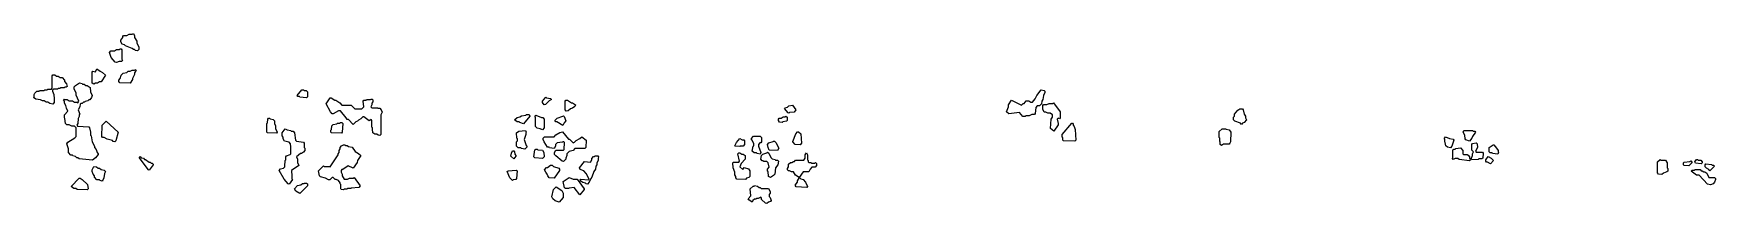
# Model space of a CAD drawing. Header units: millimetres. Extents: x 0 to 9375, y 0 to 950.
import ezdxf

# ---------------------------------------------------------------- set-up
doc = ezdxf.new("R2010")
doc.units = ezdxf.units.MM
doc.layers.add('Y', color=7, linetype='Continuous')

msp = doc.modelspace()

# ---------------------------------------------------------------- linework, layer by layer
at = {"layer": 'Y'}
for points in [[(561.5, 859.7), (555.8, 859.7), (550.1, 866.6), (512.9, 880.4), (507.2, 887.3), (492.9, 890.7), (485.8, 902.9), (485.8, 913.3), (497.2, 927.1), (497.2, 934), (501.5, 939.3), (518.7, 939.3), (533, 946.2), (550.1, 946.2), (555.9, 949.7), (563.1, 937.5), (563.1, 927.1), (574.5, 906.4), (574.5, 896), (586, 875.3), (586, 861.4), (578.8, 852.7), (568.7, 854.5), (561.5, 859.7)], [(431.5, 816.5), (422.9, 844.2), (430.1, 852.9), (450.1, 852.9), (461.5, 859.9), (478.7, 859.9), (481.5, 863.3), (487.3, 863.3), (491.7, 858.1), (491.7, 806.3), (494.5, 799.3), (490.2, 794.1), (475.9, 794.1), (461.6, 787.1), (454.4, 788.9), (431.5, 816.5)], [(344.4, 735.6), (353, 752.9), (370.2, 739), (384.5, 732.1), (400.3, 716.5), (375.9, 680.1), (367.3, 680.1), (355.9, 673.2), (344.5, 673.2), (335.9, 666.3), (325.8, 671.5), (325.8, 733.8), (330.1, 739), (344.4, 735.6)], [(50.1, 573.1), (38.7, 580), (13, 583.5), (0, 592.2), (2.9, 595.7), (2.9, 609.5), (5.8, 616.4), (18.7, 628.5), (30.1, 628.5), (33, 632), (58.7, 632), (61.5, 635.4), (75.8, 635.4), (78.7, 638.9), (98.7, 638.9), (102.9, 644), (102.9, 713.1), (107.2, 718.3), (118.8, 718.3), (127.3, 711.4), (135.9, 711.4), (147.3, 704.5), (158.8, 704.5), (171.7, 688.9), (171.7, 682), (183.1, 668.2), (186, 654.3), (181.6, 649.1), (173.1, 649.1), (170.2, 645.6), (150.2, 645.6), (147.3, 642.2), (135.9, 642.2), (133.1, 638.7), (110.2, 638.7), (106, 633.6), (106, 626.7), (111.7, 609.5), (111.7, 599.1), (114.5, 595.7), (114.5, 564.5), (107.3, 555.8), (90.1, 559.3), (78.7, 566.2), (70.1, 566.2), (58.7, 573.1), (50.1, 573.1)], [(207.2, 269.3), (194.3, 284.9), (194.3, 305.6), (185.8, 333.3), (190.1, 342), (230.1, 366.1), (237.2, 374.7), (237.2, 423), (227.3, 431.6), (213, 431.6), (198.7, 438.5), (184.4, 438.5), (177.2, 447.2), (174.3, 474.8), (171.5, 478.2), (171.5, 495.6), (191.5, 516.3), (182.9, 533.5), (180.1, 547.3), (171.5, 561.1), (171.5, 571.4), (165.7, 578.4), (170.1, 583.7), (173.1, 580.2), (187.3, 580.2), (198.7, 573.3), (215.9, 573.3), (227.3, 566.4), (241.6, 566.4), (247.2, 563), (251.5, 571.5), (237.2, 606), (237.2, 616.3), (225.8, 640.5), (225.8, 650.9), (232.9, 659.6), (255.8, 673.4), (270.2, 670), (273.1, 666.5), (281.6, 666.5), (290.2, 659.6), (298.7, 659.6), (310.2, 652.7), (314.5, 647.5), (317.4, 623.3), (326, 602.6), (323.1, 592.1), (313.1, 580), (307.3, 580), (301.6, 573.1), (287.3, 569.7), (284.5, 566.2), (278.8, 566.2), (270.2, 559.3), (264.5, 559.3), (260.2, 554.2), (257.4, 540.4), (248.8, 523.1), (257.4, 499), (254.5, 495.5), (254.5, 485.1), (248.8, 474.8), (246, 447.2), (240.3, 436.8), (244.5, 431.8), (307.3, 428.3), (311.7, 423.1), (314.5, 405.8), (317.4, 402.3), (317.4, 381.6), (320.2, 378.2), (326, 343.7), (340.2, 319.5), (340.2, 312.6), (348.8, 302.2), (354.5, 285), (360.2, 278.1), (360.2, 274.5), (344.5, 255.5), (327.3, 241.7), (253, 248.6), (247.2, 255.5), (241.5, 255.5), (233, 262.4), (218.7, 265.9), (215.8, 269.3), (207.2, 269.3)], [(474.3, 688.9), (482.9, 699.3), (488.6, 716.5), (498.7, 728.7), (518.7, 732.1), (527.3, 739), (538.7, 739), (550.1, 745.9), (561.5, 745.9), (564.4, 749.4), (571.7, 744.1), (563.1, 730.3), (563.1, 719.9), (551.7, 699.2), (551.7, 692.3), (538.8, 673.2), (480.1, 675), (474.3, 681.9), (474.3, 688.9)], [(1481.5, 597.3), (1473, 597.3), (1468.6, 602.5), (1495.8, 635.4), (1504.5, 635.4), (1507.3, 632), (1518.8, 632), (1526, 623.3), (1526, 595.6), (1521.6, 590.4), (1484.4, 593.8), (1481.5, 597.3)], [(1891.5, 395.4), (1891.5, 402.3), (1888.6, 405.7), (1888.6, 423), (1885.8, 426.4), (1885.8, 464.4), (1881.6, 469.5), (1870.1, 462.6), (1841.5, 483.3), (1835.9, 483.3), (1824.5, 473), (1810.2, 466.1), (1804.5, 459.2), (1795.9, 455.7), (1781.6, 441.9), (1755.8, 469.5), (1747.2, 469.5), (1742.9, 478.2), (1710.1, 517.9), (1698.7, 517.9), (1670.2, 500.6), (1664.4, 500.6), (1654.3, 512.7), (1631.5, 557.7), (1653, 590.6), (1658.8, 590.6), (1678.8, 576.8), (1684.5, 576.8), (1707.4, 562.9), (1718.8, 549.1), (1770.2, 549.1), (1790.2, 528.4), (1830.1, 528.4), (1840, 540.4), (1837.2, 571.5), (1841.5, 576.8), (1853, 576.8), (1855.8, 580.2), (1878.7, 580.2), (1881.5, 583.7), (1887.3, 583.7), (1891.7, 578.4), (1891.7, 568), (1886, 561.1), (1886, 550.7), (1880.3, 540.4), (1884.5, 535.3), (1915.9, 535.3), (1918.8, 531.9), (1930.2, 531.9), (1937.4, 523.2), (1943.1, 509.3), (1934.5, 495.5), (1934.5, 385), (1930.2, 379.8), (1920.1, 381.5), (1913, 386.7), (1901.5, 386.7), (1891.5, 395.4)], [(2837.2, 564.5), (2837.2, 571.5), (2855.9, 594.1), (2858.8, 590.6), (2881.6, 587.1), (2886, 581.8), (2873.1, 573.1), (2853.1, 552.4), (2845.8, 550.6), (2837.2, 564.5)], [(2962.9, 523.1), (2962.9, 571.5), (2967.2, 576.8), (2975.9, 576.8), (2998.7, 562.9), (3004.5, 562.9), (3020.3, 550.8), (3015.9, 542.1), (3004.5, 531.7), (2993, 528.2), (2978.8, 517.9), (2968.7, 516.1), (2962.9, 523.1)], [(5495.8, 507.5), (5435.8, 500.6), (5422.9, 512.8), (5434.3, 540.4), (5434.3, 550.8), (5450.1, 576.8), (5507.3, 549.2), (5515.8, 559.5), (5521.5, 559.5), (5533, 573.3), (5547.3, 573.3), (5558.7, 566.4), (5567.2, 566.4), (5582.9, 585.3), (5591.5, 602.6), (5615.8, 635.5), (5633.1, 632), (5637.4, 626.8), (5637.4, 619.8), (5628.8, 602.5), (5626, 581.8), (5620.2, 571.4), (5617.4, 557.6), (5607.3, 545.5), (5593.1, 545.5), (5586, 536.9), (5583.1, 502.4), (5578.8, 497.2), (5564.5, 497.2), (5550.2, 490.2), (5530.2, 490.2), (5527.3, 486.8), (5514.4, 485.1), (5495.8, 507.5)], [(5671.5, 471.4), (5680, 481.8), (5680, 495.5), (5667.3, 504.1), (5653, 504.1), (5641.5, 511), (5632.9, 511), (5625.8, 526.6), (5625.8, 547.3), (5630.1, 552.6), (5647.3, 552.6), (5661.6, 559.5), (5678.7, 559.5), (5684.5, 563), (5723.1, 512.8), (5723.1, 478.2), (5718.7, 473), (5710.2, 476.4), (5706, 471.3), (5708.8, 454.1), (5711.7, 450.7), (5711.7, 440.3), (5687.3, 403.9), (5668.6, 419.5), (5671.5, 471.4)], [(1300, 447.2), (1302.9, 450.7), (1305.8, 471.4), (1310.1, 476.6), (1315.9, 476.6), (1318.8, 473.2), (1335.9, 469.7), (1343.1, 461), (1343.1, 447.2), (1348.8, 433.4), (1348.8, 419.6), (1357.4, 398.8), (1353.1, 393.6), (1303, 395.3), (1300, 398.8), (1300, 447.2)], [(2695.8, 455.7), (2680, 467.9), (2695.8, 480.1), (2710.1, 483.5), (2718.7, 490.4), (2744.4, 493.9), (2747.2, 497.4), (2761.6, 497.4), (2766, 488.6), (2730.2, 445.3), (2710.1, 452.3), (2707.2, 455.7), (2695.8, 455.7)], [(2797.2, 481.7), (2794.3, 488.6), (2798.7, 493.9), (2830.2, 480.1), (2838.8, 480.1), (2846, 471.4), (2846, 423), (2835.9, 410.8), (2824.4, 417.8), (2807.2, 421.2), (2797.2, 429.9), (2797.2, 481.7)], [(2918.7, 476.6), (2950.1, 487), (2953, 490.5), (2957.4, 485.2), (2966, 461), (2957.4, 450.6), (2950.2, 435), (2915.8, 455.7), (2910.1, 455.7), (2905.7, 464.5), (2918.7, 476.6)], [(4157.2, 454), (4151.5, 464.4), (4151.5, 471.4), (4155.8, 476.6), (4167.3, 476.6), (4178.7, 483.5), (4190.1, 483.5), (4193, 487), (4200.2, 481.8), (4200.2, 464.4), (4195.9, 459.2), (4175.9, 455.7), (4173, 452.3), (4157.2, 454)], [(4205.8, 505.8), (4185.7, 530), (4190.1, 535.3), (4201.5, 538.8), (4210.1, 545.7), (4230.2, 549.1), (4248.8, 523.1), (4238.8, 511), (4213.1, 507.5), (4210.2, 504), (4205.8, 505.8)], [(6727.2, 448.8), (6695.8, 459.2), (6688.6, 467.9), (6688.6, 481.8), (6694.3, 488.7), (6694.3, 499), (6712.9, 521.5), (6724.4, 528.4), (6738.8, 528.4), (6743.1, 523.2), (6748.8, 499), (6754.5, 488.6), (6754.5, 478.3), (6760.3, 467.9), (6747.4, 452.3), (6738.8, 448.8), (6733, 441.9), (6727.2, 448.8)], [(380, 374.7), (382.9, 436.9), (404.4, 459.4), (471.7, 398.9), (457.4, 350.5), (453, 345.2), (443, 347), (438.7, 352.2), (410.1, 359.1), (393, 369.4), (384.4, 369.4), (380, 374.7)], [(1393, 197), (1400, 205.6), (1400, 222.8), (1402.9, 226.3), (1402.9, 240.1), (1405.8, 243.5), (1405.8, 260.8), (1410.1, 266), (1430.1, 272.9), (1434.3, 278.1), (1434.3, 322.9), (1431.5, 326.3), (1431.5, 333.2), (1424.4, 341.8), (1398.7, 348.7), (1391.5, 360.9), (1391.5, 371.2), (1385.8, 378.1), (1385.8, 395.4), (1401.5, 418), (1413, 411), (1433.1, 407.6), (1435.9, 404.1), (1447.3, 404.1), (1454.5, 395.4), (1460.2, 354), (1464.5, 348.9), (1504.5, 342), (1508.8, 336.8), (1508.8, 312.6), (1511.7, 309.1), (1511.7, 295.3), (1504.5, 286.6), (1493, 279.7), (1487.3, 279.7), (1466, 260.7), (1471.7, 247), (1471.7, 229.7), (1477.4, 212.4), (1437.4, 184.8), (1437.4, 171), (1440.2, 167.6), (1440.2, 136.5), (1443.1, 133), (1424.5, 107), (1418.7, 110.5), (1397.2, 136.4), (1368.6, 184.8), (1375.8, 193.5), (1393, 197)], [(1657.2, 409.3), (1660, 412.7), (1660, 423.1), (1662.9, 426.5), (1662.9, 433.4), (1670.1, 442.1), (1690.1, 445.6), (1693, 449), (1707.2, 449), (1710.1, 452.5), (1718.8, 452.5), (1723.1, 447.2), (1720.2, 398.8), (1715.9, 393.6), (1660.1, 395.3), (1657.2, 398.8), (1657.2, 409.3)], [(2691.5, 343.7), (2697.2, 350.6), (2697.2, 360.8), (2694.3, 364.3), (2691.5, 395.5), (2704.4, 404.1), (2741.6, 407.6), (2746, 398.8), (2743.1, 395.4), (2743.1, 385), (2734.5, 357.4), (2746, 323), (2751.7, 316), (2738.8, 303.8), (2718.7, 307.3), (2715.8, 310.7), (2701.5, 310.7), (2691.5, 319.4), (2691.5, 343.7)], [(2960, 340.1), (2955.8, 345.2), (2950.2, 345.2), (2947.3, 341.8), (2918.8, 338.3), (2908.8, 329.8), (2908.8, 319.4), (2901.6, 307.3), (2875.8, 310.7), (2873, 314.2), (2864.4, 314.2), (2845.8, 343.6), (2840, 357.4), (2840, 364.4), (2847.2, 373.1), (2901.5, 373.1), (2910.1, 383.4), (2933, 397.2), (2947.3, 400.7), (2981.6, 359.3), (2987.3, 359.3), (3007.3, 338.6), (3015.8, 342), (3024.4, 352.3), (3044.4, 362.7), (3055.9, 373.1), (3080.3, 354), (3077.4, 312.5), (3073.1, 307.3), (3015.9, 307.3), (3007.3, 296.9), (2984.5, 290), (2971.7, 278), (2971.7, 267.6), (2966, 253.8), (2966, 246.9), (2953, 234.8), (2945.8, 236.5), (2910.1, 265.9), (2902.9, 274.5), (2902.9, 285), (2910.1, 297.1), (2953, 297.1), (2957.2, 302.2), (2960, 340.1)], [(4011.5, 319.5), (4014.3, 322.9), (4014.3, 333.2), (4005.8, 353.9), (4000, 360.9), (4013, 376.5), (4050.2, 376.5), (4057.4, 367.8), (4057.4, 343.6), (4053.1, 338.3), (4047.3, 338.3), (4040.2, 329.8), (4040.2, 319.5), (4054.5, 284.9), (4050.2, 276.2), (4033, 279.7), (4030.1, 283.1), (4015.8, 283.1), (4005.8, 291.8), (4011.5, 319.5)], [(4231.5, 343.6), (4231.5, 347.1), (4248.6, 388.6), (4258.7, 400.7), (4264.5, 400.7), (4277.4, 388.5), (4280.2, 336.7), (4273, 328), (4245.8, 329.7), (4231.5, 343.6)], [(5737.2, 353.9), (5737.2, 367.8), (5734.3, 371.2), (5734.3, 385.1), (5787.2, 449), (5790.2, 449), (5794.5, 443.8), (5794.5, 436.9), (5800.2, 430), (5806, 412.7), (5808.8, 353.9), (5804.5, 348.7), (5740.1, 350.4), (5737.2, 353.9)], [(6614.3, 329.8), (6614.3, 343.6), (6611.5, 347), (6611.5, 364.3), (6608.6, 367.8), (6608.6, 402.4), (6624.4, 417.9), (6644.5, 417.9), (6647.3, 414.5), (6664.5, 411), (6674.5, 398.9), (6671.7, 343.6), (6668.8, 336.7), (6664.5, 331.4), (6633, 331.4), (6621.6, 324.5), (6614.3, 329.8)], [(7980.1, 360.8), (7977.2, 381.6), (7968.6, 398.9), (7972.9, 407.6), (8021.6, 407.6), (8024.5, 404.1), (8033.1, 404.1), (8037.4, 398.9), (8020.2, 374.6), (8017.4, 364.3), (8004.5, 348.7), (7984.4, 355.6), (7980.1, 360.8)], [(1708.6, 115.7), (1698.7, 127.8), (1687.3, 134.7), (1681.5, 134.7), (1670.1, 145), (1664.5, 145), (1650.2, 131.2), (1644.4, 131.2), (1627.3, 141.6), (1598.7, 148.5), (1594.3, 153.7), (1588.6, 181.4), (1615.8, 210.8), (1621.6, 207.4), (1647.3, 207.4), (1653, 203.9), (1697.2, 271.2), (1697.2, 278.1), (1702.9, 285), (1702.9, 295.3), (1708.6, 305.7), (1708.6, 312.6), (1715.8, 321.3), (1727.3, 328.2), (1735.9, 328.2), (1738.8, 324.7), (1747.3, 324.7), (1755.9, 317.8), (1775.9, 314.4), (1793.1, 290.2), (1810.2, 279.8), (1823.1, 267.7), (1806, 240), (1803.1, 229.7), (1781.6, 196.8), (1753, 210.6), (1724.5, 189.9), (1718.8, 189.9), (1714.5, 184.8), (1714.5, 174.5), (1720.2, 164.1), (1720.2, 153.8), (1730.2, 134.9), (1750.1, 134.9), (1761.5, 141.8), (1781.5, 141.8), (1787.3, 145.2), (1820.3, 98.5), (1813.1, 89.8), (1770.2, 86.3), (1767.3, 82.9), (1750.2, 82.9), (1747.3, 79.4), (1730.2, 79.4), (1727.3, 76), (1714.4, 77.7), (1711.5, 81.2), (1711.5, 105.4), (1708.6, 108.8), (1708.6, 115.7)], [(2688.8, 267.7), (2688.8, 264.2), (2675.9, 248.5), (2660, 264.2), (2662.9, 281.5), (2670.1, 293.7), (2675.9, 293.7), (2680.2, 288.4), (2683.1, 274.6), (2688.8, 267.7)], [(2810.2, 300.6), (2835.9, 297.1), (2843.1, 285), (2846, 260.7), (2835.9, 252), (2793, 255.5), (2788.6, 260.7), (2794.3, 298.8), (2798.7, 304), (2807.3, 304), (2810.2, 300.6)], [(3901.5, 231.5), (3930.1, 231.5), (3934.3, 236.6), (3925.8, 278.1), (3930.1, 283.3), (3935.9, 283.3), (3947.3, 276.4), (3955.9, 276.4), (3966, 267.7), (3966, 246.9), (3943.1, 222.7), (3937.4, 205.6), (3953, 190.1), (3961.5, 200.5), (3984.5, 193.5), (3991.7, 181.4), (3991.7, 150.3), (3987.3, 145), (3973.1, 141.6), (3967.3, 134.6), (3920.1, 136.4), (3914.3, 143.3), (3914.3, 150.3), (3908.6, 160.6), (3908.6, 174.4), (3900, 198.6), (3897.2, 226.3), (3901.5, 231.5)], [(3917.2, 340.2), (3935.8, 362.7), (3950.2, 355.8), (3958.8, 355.8), (3963.1, 350.6), (3963.1, 329.8), (3955.9, 321.1), (3938.8, 321.1), (3935.9, 317.6), (3911.5, 319.4), (3908.6, 322.9), (3917.2, 340.2)], [(4087.2, 234.8), (4070.1, 234.8), (4067.2, 238.2), (4061.5, 238.2), (4054.3, 246.9), (4057.2, 267.7), (4064.4, 276.4), (4087.2, 283.3), (4090.1, 286.8), (4097.4, 281.5), (4108.8, 257.4), (4115.9, 248.8), (4133.1, 245.3), (4135.9, 241.9), (4147.3, 241.9), (4151.7, 236.6), (4148.8, 215.8), (4134.5, 198.6), (4131.7, 164.1), (4124.5, 155.4), (4107.3, 145), (4097.2, 150.2), (4094.3, 177.9), (4091.5, 181.3), (4091.5, 191.8), (4100, 202.1), (4094.3, 226.2), (4087.2, 234.8)], [(4098.7, 338.5), (4121.5, 345.4), (4124.4, 348.9), (4130.2, 348.9), (4137.4, 340.2), (4154.5, 309.1), (4147.3, 296.9), (4100.1, 298.6), (4094.3, 312.5), (4091.5, 329.8), (4098.7, 338.5)], [(4202.9, 188.2), (4202.9, 195.2), (4208.6, 205.6), (4208.6, 219.4), (4218.7, 228.1), (4227.3, 228.1), (4235.8, 235), (4241.5, 235), (4247.2, 241.9), (4292.9, 241.9), (4300, 253.9), (4300, 271.1), (4307.3, 283.4), (4314.5, 271.1), (4314.5, 243.5), (4317.4, 240.1), (4317.4, 233.2), (4321.6, 228.1), (4333.1, 228.1), (4335.9, 224.6), (4353, 224.6), (4358.7, 228.1), (4363.1, 222.8), (4363.1, 212.4), (4355.9, 203.7), (4338.8, 203.7), (4328.8, 191.7), (4321.6, 176.1), (4290.2, 176.1), (4267.3, 145), (4247.2, 158.8), (4235.8, 176.1), (4224.4, 176.1), (4213, 183), (4207.2, 183), (4202.9, 188.2)], [(7868.6, 340.1), (7865.8, 343.6), (7865.8, 357.4), (7862.9, 360.9), (7870.1, 373.1), (7893, 362.7), (7913.1, 359.2), (7917.4, 354), (7906, 319.4), (7898.8, 310.7), (7881.5, 314.2), (7871.5, 322.9), (7868.6, 340.1)], [(7908.6, 250.4), (7911.5, 257.3), (7911.5, 298.8), (7915.8, 304), (7924.4, 304), (7927.2, 307.5), (7953, 310.9), (7966, 295.3), (7966, 278.1), (7970.2, 272.9), (7990.2, 272.9), (7995.9, 269.5), (8003.1, 260.8), (8003.1, 253.9), (8008.8, 243.5), (8004.5, 238.2), (7947.2, 245.1), (7938.7, 252), (7924.5, 252), (7913, 245.1), (7908.6, 250.4)], [(8020, 278.1), (8025.7, 288.4), (8017.2, 298.7), (8017.2, 329.8), (8021.5, 335.1), (8041.6, 338.6), (8046, 333.3), (8048.8, 312.5), (8037.4, 291.8), (8041.6, 286.8), (8075.9, 286.8), (8080.3, 281.5), (8077.4, 253.8), (8073.1, 248.6), (8055.9, 248.6), (8053.1, 245.1), (8017.2, 243.4), (8014.3, 246.9), (8014.3, 253.9), (8020, 267.7), (8020, 278.1)], [(8114.3, 288.3), (8114.3, 312.6), (8135.8, 328.2), (8138.8, 328.2), (8154.5, 309.2), (8163.1, 295.3), (8163.1, 288.4), (8166, 284.9), (8161.6, 276.2), (8133, 279.7), (8130.1, 283.1), (8118.7, 283.1), (8114.3, 288.3)], [(325.8, 177.9), (325.8, 188.3), (335.8, 207.4), (350.2, 203.9), (358.8, 197), (367.3, 197), (375.9, 190.1), (393.1, 186.6), (400.3, 177.9), (394.5, 167.5), (391.7, 143.4), (385.9, 129.5), (381.6, 124.3), (370.1, 127.8), (367.2, 131.2), (353, 131.2), (340, 146.8), (340, 153.7), (331.5, 164), (325.8, 177.9)], [(624.5, 245.3), (644.5, 231.5), (650.2, 231.5), (655.9, 224.6), (661.6, 224.6), (666, 219.4), (666, 215.8), (644.5, 186.4), (640.1, 188.2), (588.6, 257.3), (593, 262.6), (598.8, 255.7), (613.1, 252.2), (618.8, 245.3), (624.5, 245.3)], [(2890.2, 214.3), (2898.8, 207.3), (2927.4, 197), (2931.7, 191.8), (2931.7, 184.8), (2901.6, 141.6), (2874.4, 143.3), (2865.8, 153.7), (2862.9, 164), (2854.3, 174.4), (2848.6, 188.3), (2858.7, 200.4), (2864.4, 200.4), (2881.5, 214.3), (2890.2, 214.3)], [(3067.2, 183), (3047.2, 189.9), (3042.9, 198.6), (3070.1, 235), (3104.4, 231.5), (3111.5, 243.5), (3111.5, 250.4), (3121.5, 262.6), (3127.2, 262.6), (3130.1, 266), (3144.5, 266), (3148.8, 260.8), (3146, 253.8), (3146, 240), (3140.2, 226.2), (3140.2, 215.8), (3134.5, 208.9), (3131.7, 191.7), (3123.1, 177.9), (3111.7, 146.8), (3105.9, 139.9), (3097.4, 119.2), (3087.3, 107), (3080.1, 108.8), (3075.8, 113.9), (3061.5, 117.4), (3050.1, 124.3), (3045.7, 129.6), (3050.1, 134.9), (3093, 131.4), (3097.2, 136.5), (3080.1, 167.5), (3067.2, 183)], [(8107.3, 262.6), (8124.5, 252.2), (8137.4, 240.1), (8121.6, 220.9), (8104.4, 231.3), (8098.7, 231.3), (8094.3, 236.6), (8094.3, 243.5), (8107.3, 262.6)], [(9067.3, 245.4), (9070.2, 241.9), (9095.9, 241.9), (9106, 226.3), (9106, 198.7), (9108.8, 195.2), (9108.8, 181.3), (9104.5, 176.1), (9084.5, 169.2), (9075.9, 162.3), (9057.2, 164), (9051.5, 171), (9051.5, 233.2), (9067.3, 245.4)], [(9197.2, 226.3), (9201.5, 231.5), (9233, 235), (9238.7, 238.5), (9246, 229.7), (9227.3, 210.6), (9200.1, 212.3), (9197.2, 215.8), (9197.2, 226.3)], [(9240, 181.3), (9244.4, 186.6), (9258.7, 186.6), (9261.5, 190.1), (9290.2, 190.1), (9295.9, 183.2), (9301.6, 183.2), (9310.2, 176.3), (9315.9, 176.3), (9327.4, 169.3), (9338.8, 145.2), (9370.2, 145.2), (9374.5, 140), (9374.5, 133), (9368.8, 119.2), (9361.6, 110.5), (9347.3, 103.6), (9330.1, 107), (9284.4, 158.8), (9270.1, 158.8), (9240, 181.3)], [(9260, 233.2), (9270.1, 245.3), (9275.9, 245.3), (9278.8, 241.9), (9293.1, 241.9), (9300.2, 233.2), (9300.2, 226.2), (9295.9, 221), (9264.4, 224.4), (9260, 233.2)], [(9317.2, 215.9), (9321.5, 221.2), (9353.1, 217.7), (9355.9, 214.3), (9364.5, 214.3), (9368.9, 209), (9344.4, 182.9), (9338.7, 189.9), (9324.4, 196.8), (9317.2, 205.5), (9317.2, 215.9)], [(270.2, 134.8), (300.2, 105.5), (303.1, 81.2), (298.8, 76), (243, 77.7), (235.8, 82.9), (224.4, 82.9), (208.6, 95), (253, 141.8), (258.7, 141.8), (270.2, 134.8)], [(1498.7, 110.7), (1507.2, 110.7), (1510.1, 114.1), (1521.6, 114.1), (1526, 108.9), (1526, 98.5), (1484.4, 55.2), (1461.5, 69.1), (1454.3, 81.2), (1470.1, 100.3), (1490.1, 103.8), (1498.7, 110.7)], [(2670.2, 127.7), (2654.3, 143.3), (2640, 177.9), (2644.4, 183.2), (2690.2, 186.6), (2694.5, 181.4), (2691.7, 139.9), (2687.3, 134.7), (2673.1, 131.2), (2670.2, 127.7)], [(3068.8, 77.8), (3044.4, 48.3), (3013, 89.8), (2984.5, 86.3), (2981.6, 82.9), (2964.4, 82.9), (2960.1, 88.1), (2951.5, 122.7), (2984.4, 145.2), (3007.3, 134.9), (3030.2, 134.9), (3068.8, 81.3), (3068.8, 77.8)], [(4018.8, 24.2), (4008.8, 15.6), (4004.5, 6.9), (3987.2, 20.8), (3982.9, 26), (3997.2, 43.3), (3994.3, 81.3), (4010.1, 96.9), (4015.8, 96.9), (4018.7, 100.3), (4035.9, 96.9), (4044.5, 90), (4050.2, 90), (4055.9, 83.1), (4095.9, 83.1), (4106, 67.5), (4106, 57), (4100.2, 50.1), (4100.2, 39.8), (4106, 33), (4111.7, 15.6), (4107.3, 10.4), (4095.9, 6.9), (4087.3, 0), (4080.1, 1.7), (4057.2, 22.5), (4057.2, 29.4), (4053, 34.5), (4038.7, 27.6), (4030.2, 27.6), (4027.3, 24.2), (4018.8, 24.2)], [(4303.1, 119.3), (4314.6, 95), (4310.2, 89.8), (4250.1, 93.2), (4245.7, 102), (4257.2, 119.2), (4257.2, 126.2), (4270.1, 145.3), (4275.9, 138.3), (4290.2, 134.8), (4303.1, 119.3)], [(2894.4, 25.9), (2888.6, 36.3), (2897.2, 77.8), (2913, 93.5), (2944.5, 72.7), (2951.7, 57.1), (2951.7, 32.9), (2930.2, 6.9), (2907.2, 13.8), (2894.4, 25.9)]]:
    msp.add_lwpolyline(points, close=True, dxfattribs=at)

doc.saveas('drawing.dxf')
